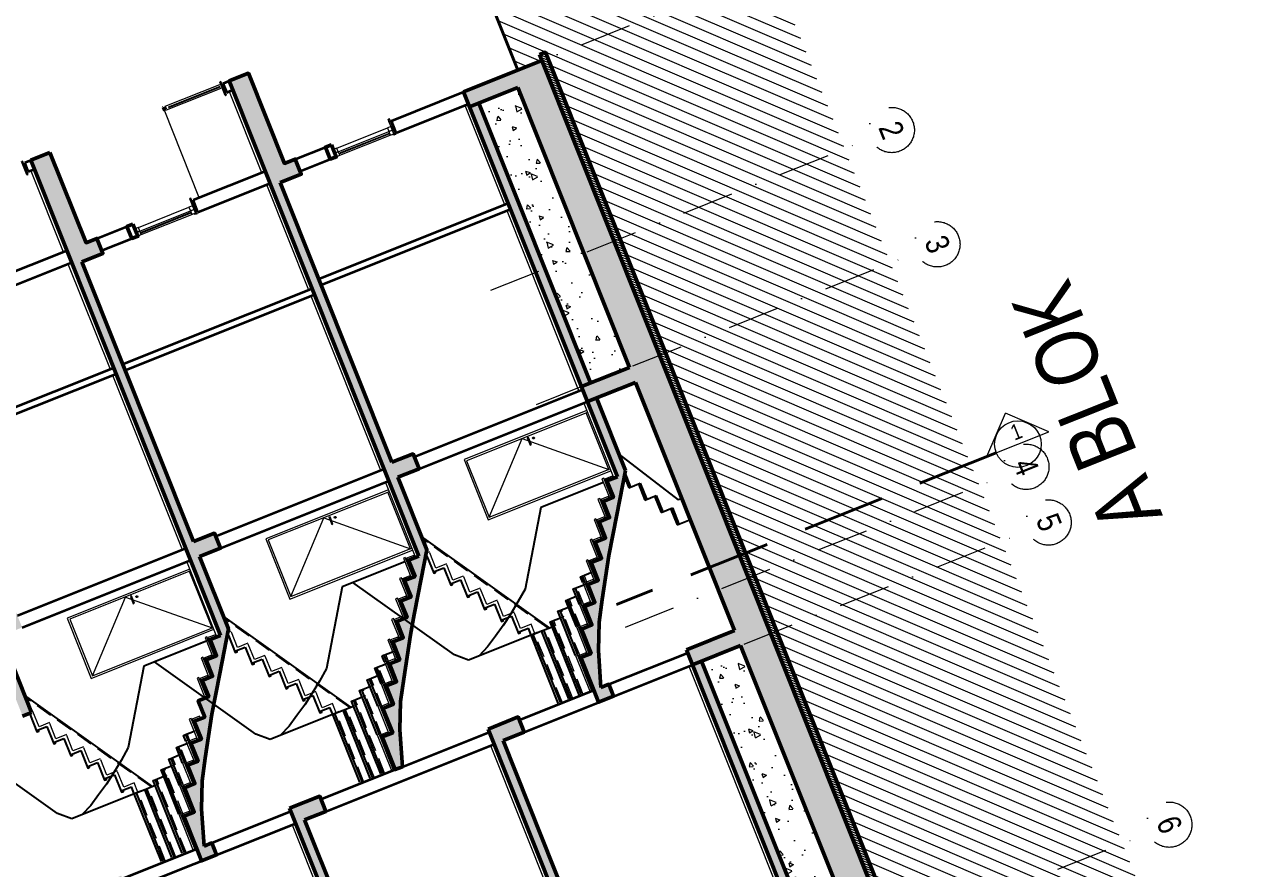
# Model space of a CAD drawing. Header units: millimetres. Extents: x 1811019 to 3717122, y -501178 to -243171.
# Drawn here: x 1820855.4 to 1821325.7, y -245548.6 to -245222.8 of the extents above; entities that cross this region are included whole.
import ezdxf
from ezdxf.enums import TextEntityAlignment as Align

# ---------------------------------------------------------------- set-up
doc = ezdxf.new("R2010")
doc.units = ezdxf.units.MM
for name, pattern in [('aks line', [0.4001, 0.2, -0.1, 0.0001, -0.1]), ('izdüşüm ön', [9.525, 6.35, -3.175]), ('su yalıtım', [30, 12, -18])]:
    doc.linetypes.add(name, pattern=pattern)
for name, color, linetype, lineweight in [('a_aks_line', 251, 'aks line', 13), ('a_ba', 6, 'Continuous', 50), ('a_doğrama', 251, 'Continuous', 20), ('a_duvar', 255, 'Continuous', 35), ('a_görünüş', 32, 'Continuous', 25), ('a_görünüş_ince', 8, 'Continuous', 20), ('a_görünüş_kalın', 20, 'Continuous', 40), ('a_hatch_ba', 252, 'Continuous', 13), ('a_hatch_misc', 251, 'Continuous', 15), ('a_izdüşüm_ön', 6, 'izdüşüm ön', 9), ('a_kaplama', 40, 'Continuous', 15), ('a_kesit_line', 7, 'izdüşüm ön', 40), ('a_not_misc', 144, 'Continuous', 5), ('a_not_text', 7, 'Continuous', 13), ('a_yalıtım_su', 7, 'su yalıtım', 13), ('a_ölçü_iç', 3, 'Continuous', 9)]:
    doc.layers.add(name, color=color, linetype=linetype, lineweight=lineweight)
doc.styles.add('arial_1_18', font='ARIALN.TTF', dxfattribs={"height": 0.2})
doc.styles.get("Standard").update_dxf_attribs({"font": 'ARIALN.TTF'})
pattern_1 = [(336.78098624, (-117285.947, 458698.7783), (0.6258669625, 1.4589197357), []), (336.78098624, (-117285.5305, 458697.7359), (0.6258669625, 1.4589197357), [0.79375, -0.396875])]

# ---------------------------------------------------------------- blocks, each defined once
blk = doc.blocks.new('vaziyet_kesit_3')
at = {"layer": 'a_hatch_ba'}
h = blk.add_hatch(dxfattribs=at)
h.set_pattern_fill('ANSI31', color=256, scale=6.25, angle=111.781)
h.set_pattern_definition([(156.780986, (-12480.2843, 14156.02155), (-0.308005395, -0.71797231), [])])
edge = h.paths.add_edge_path()
edge.add_line((-216.67, 569.18), (-214.35, 570.11))
edge.add_line((-214.35, 570.11), (-77.52, 227.68))
edge.add_line((-77.52, 227.68), (-79.84, 226.75))
edge.add_line((-79.84, 226.75), (-216.67, 569.18))
h = blk.add_hatch(dxfattribs=at)
h.set_pattern_fill('ANSI33', color=256, scale=0.25, angle=-68.219)
h.set_pattern_definition(pattern_1)
h.paths.add_polyline_path([(-110.95, 217.02), (-113.27, 222.82), (-94.69, 230.24), (-138.99, 341.09), (-157.56, 333.67), (-159.88, 339.48), (-141.31, 346.9), (-179.57, 442.66), (-198.14, 435.24), (-200.46, 441.04), (-181.89, 448.46), (-225.03, 556.42), (-243.6, 548.99), (-245.92, 554.8), (-215.74, 566.86), (-80.77, 229.08)])
h = blk.add_hatch(dxfattribs=at)
h.set_pattern_fill('ANSI33', color=256, scale=0.25, angle=-68.219)
h.set_pattern_definition(pattern_1)
h.paths.add_polyline_path([(-263.43, 360.96), (-264.96, 353.08), (-266.48, 345.2), (-267.77, 336.73), (-269.05, 328.21), (-270.25, 319.53), (-270.53, 308.52), (-269.53, 294.31), (-272.32, 293.2), (-277.35, 305.8), (-273.32, 307.41), (-277.07, 316.81), (-273.04, 318.42), (-275.86, 325.49), (-271.83, 327.1), (-274.59, 334), (-270.56, 335.61), (-273.3, 342.48), (-269.27, 344.09), (-271.77, 350.36), (-267.74, 351.97), (-270.25, 358.24), (-266.21, 359.85), (-268.72, 366.12), (-264.69, 367.73), (-267.19, 374), (-263.16, 375.61), (-336.44, 559.01), (-329.02, 561.98), (-328.09, 559.66), (-315.1, 527.15), (-310.92, 528.82), (-308.6, 523.02), (-316.73, 519.77), (-273.59, 411.82), (-265.47, 415.07), (-263.15, 409.26), (-271.27, 406.02), (-260.11, 378.08)])
h.paths.add_polyline_path([(-230.69, 304.45), (-186.39, 193.6), (-178.27, 196.85), (-175.95, 191.04), (-180.13, 189.37), (-167.14, 156.87), (-166.21, 154.55), (-173.64, 151.58), (-187.56, 186.4), (-236.49, 308.86), (-224.88, 313.5), (-222.56, 307.7)])
h = blk.add_hatch(dxfattribs=at)
h.set_pattern_fill('ANSI33', color=256, scale=0.25, angle=-68.219)
h.set_pattern_definition(pattern_1)
h.paths.add_polyline_path([(-200.46, 441.04), (-243.6, 548.99), (-240.12, 550.39), (-196.98, 442.43)])
h.paths.add_polyline_path([(-184.82, 401.9), (-184.82, 401.89), (-186.82, 391.57), (-188.35, 383.69), (-189.87, 375.82), (-191.16, 367.34), (-192.44, 358.82), (-193.64, 350.14), (-193.92, 339.13), (-192.92, 324.93), (-189.9, 326.13), (-188.05, 321.49), (-193.85, 319.17), (-195.7, 323.81), (-200.74, 336.41), (-196.71, 338.02), (-200.46, 347.42), (-196.43, 349.03), (-199.25, 356.1), (-195.22, 357.71), (-197.98, 364.62), (-193.95, 366.23), (-196.69, 373.09), (-192.66, 374.7), (-195.16, 380.97), (-191.13, 382.58), (-193.64, 388.85), (-189.6, 390.46), (-192.11, 396.73), (-188.08, 398.34), (-190.58, 404.61), (-186.55, 406.22), (-198.14, 435.24), (-194.66, 436.63), (-183.5, 408.69), (-184.06, 405.79)])
h.paths.add_polyline_path([(-113.27, 222.82), (-157.56, 333.67), (-154.08, 335.06), (-109.78, 224.21)])
h = blk.add_hatch(dxfattribs=at)
h.set_pattern_fill('ANSI33', color=256, scale=0.25, angle=-68.219)
h.set_pattern_definition(pattern_1)
h.paths.add_polyline_path([(-307.3, 273.84), (-263, 162.99), (-254.88, 166.23), (-252.56, 160.43), (-256.74, 158.76), (-243.75, 126.26), (-242.82, 123.94), (-250.25, 120.97), (-313.1, 278.25), (-301.49, 282.89), (-299.17, 277.08)])
h.paths.add_polyline_path([(-339.77, 344.99), (-343.8, 343.38), (-341.3, 337.12), (-345.33, 335.5), (-342.82, 329.24), (-346.86, 327.62), (-344.35, 321.36), (-348.38, 319.75), (-345.88, 313.48), (-349.91, 311.87), (-347.17, 305), (-351.2, 303.39), (-348.44, 296.48), (-352.47, 294.87), (-349.65, 287.81), (-353.68, 286.2), (-349.93, 276.8), (-353.96, 275.19), (-348.93, 262.59), (-347.07, 257.95), (-341.27, 260.27), (-343.12, 264.91), (-346.14, 263.7), (-347.14, 277.91), (-346.86, 288.92), (-345.66, 297.6), (-344.38, 306.12), (-343.09, 314.59), (-341.57, 322.47), (-340.04, 330.35), (-336.72, 347.47), (-347.88, 375.4), (-339.76, 378.65), (-342.08, 384.45), (-350.2, 381.21), (-393.34, 489.16), (-385.21, 492.41), (-387.53, 498.21), (-391.71, 496.54), (-404.7, 529.04), (-405.63, 531.36), (-413.05, 528.4), (-351.37, 374.01), (-351.37, 374.01)])
h = blk.add_hatch(dxfattribs=at)
h.set_pattern_fill('ANSI33', color=256, scale=0.25, angle=-68.219)
h.set_pattern_definition(pattern_1)
h.paths.add_polyline_path([(-320.83, 75.27), (-389.71, 247.64), (-378.1, 252.28), (-375.78, 246.47), (-383.91, 243.23), (-339.61, 132.37), (-331.49, 135.62), (-329.17, 129.82), (-333.35, 128.15), (-313.54, 78.58)])
h.paths.add_polyline_path([(-416.18, 313.88), (-495.69, 512.87), (-488.27, 515.84), (-468.32, 465.93), (-464.14, 467.6), (-461.82, 461.8), (-469.95, 458.55), (-426.81, 350.6), (-418.69, 353.84), (-416.37, 348.04), (-424.49, 344.79), (-412.7, 315.27)])
at = {"layer": 'a_hatch_misc'}
h = blk.add_hatch(dxfattribs=at)
h.set_pattern_fill('ANSI31', color=256, scale=1.25, angle=-68.219)
h.set_pattern_definition([(336.7809862, (-117285.947, 458698.7783), (1.564667406, 3.64729934), [])])
h.paths.add_polyline_path([(-216.67, 569.18), (-215.74, 566.86), (-225.03, 563.15), (-267.17, 668.62), (-168.85, 707.91), (98.33, 39.29), (0, 0), (-76.14, 190.54), (-68.02, 193.79), (-67.09, 191.46), (-63.61, 192.86), (-66.39, 199.82), (-67.32, 202.14), (-70.8, 200.75), (-69.88, 198.43), (-96.57, 187.76), (-108.63, 217.94), (-78.45, 230), (-214.35, 570.11)])
h = blk.add_hatch(dxfattribs=at)
h.set_pattern_fill('AR-CONC', color=256, scale=2.5, angle=-68.219)
h.set_pattern_definition([(341.78099, (-12524.297, 14161.77), (5.196854, -17.233476), [1.875, -20.625]), (286.78099, (-12524.297, 14161.77), (16.175184, 10.198848), [1.5, -16.5]), (32.23243, (-12523.863, 14160.334), (21.372038, -7.034628), [1.593505, -17.528553]), (337.96519, (-12519.653, 14163.625), (6.057689, -26.311686), [2.8125, -30.9375]), (28.41662, (-12519.149, 14161.433), (31.284767, -12.661984), [2.39026, -26.292844]), (282.96515, (-12519.653, 14163.625), (31.284767, -12.661984), [2.25, -24.75]), (312.78099, (-12519.887, 14160.84), (-3.809685, -17.592223), [1.875, -20.625]), (257.78099, (-12519.887, 14160.84), (19.091635, 1.078229), [1.5, -16.5]), (3.23243, (-12520.204, 14159.374), (15.28195, -16.513994), [1.593505, -17.528553]), (329.280986, (-12524.2965, 14161.77), (7.8410066, 2.8057935), [0, -16.3, 0, -16.75, 0, -16.5625]), (299.280986, (-12524.2965, 14161.77), (11.5967193, -2.4484614), [0, -9.55, 0, -15.925, 0, -6.3125]), (259.280986, (-12526.365, 14166.947), (4.4283833, -12.6020383), [0, -6.25, 0, -19.5, 0, -25.875]), (249.280986, (-12527.293, 14169.269), (7.733882, -12.610175), [0, -8.125, 0, -12.95, 0, -18.375])])
h.paths.add_polyline_path([(-196.99, 442.43), (-240.13, 550.38), (-225.04, 556.41), (-181.9, 448.46)])
h = blk.add_hatch(dxfattribs=at)
h.set_pattern_fill('AR-CONC', color=256, scale=2.5, angle=-68.219)
h.set_pattern_definition([(341.78099, (-12438.257, 13946.448), (5.196854, -17.233476), [1.875, -20.625]), (286.78099, (-12438.257, 13946.448), (16.175184, 10.198848), [1.5, -16.5]), (32.23243, (-12437.823, 13945.012), (21.372038, -7.034628), [1.593505, -17.528553]), (337.96519, (-12433.613, 13948.303), (6.057689, -26.311686), [2.8125, -30.9375]), (28.41662, (-12433.109, 13946.11), (31.284767, -12.661984), [2.39026, -26.292844]), (282.96515, (-12433.613, 13948.303), (31.284767, -12.661984), [2.25, -24.75]), (312.78099, (-12433.847, 13945.518), (-3.809685, -17.592223), [1.875, -20.625]), (257.78099, (-12433.847, 13945.518), (19.091635, 1.078229), [1.5, -16.5]), (3.23243, (-12434.164, 13944.052), (15.28195, -16.513994), [1.593505, -17.528553]), (329.280986, (-12438.2565, 13946.4476), (7.8410066, 2.8057935), [0, -16.3, 0, -16.75, 0, -16.5625]), (299.280986, (-12438.2565, 13946.448), (11.5967193, -2.4484614), [0, -9.55, 0, -15.925, 0, -6.3125]), (259.280986, (-12440.325, 13951.6246), (4.4283833, -12.6020383), [0, -6.25, 0, -19.5, 0, -25.875]), (249.280986, (-12441.253, 13953.946), (7.733882, -12.610175), [0, -8.125, 0, -12.95, 0, -18.375])])
h.paths.add_polyline_path([(-109.8, 224.21), (-154.09, 335.06), (-139, 341.09), (-94.71, 230.24)])
at = {"layer": 'a_aks_line', "ltscale": 100}
for p, q in [((-274.88, 543.23), (-116.63, 606.46)), ((-235.44, 478.22), (-88.8, 536.82)), ((-217.81, 434.11), (-71.17, 492.7)), ((-183.49, 348.21), (-36.85, 406.81)), ((-174.91, 326.74), (-28.27, 385.33)), ((-128.3, 210.08), (18.35, 268.68))]:
    blk.add_line(p, q, dxfattribs=at)
for centre in [(-80.67, 540.06), (-63.05, 495.95), (-28.72, 410.06), (-20.14, 388.58), (26.47, 271.93)]:
    blk.add_circle(centre, 8.75, dxfattribs=at)
at = {"layer": 'a_ba'}
for p, q in [((-80.77, 229.08), (-215.74, 566.86)), ((-263.16, 375.61), (-336.44, 559.01)), ((-181.89, 448.46), (-225.03, 556.42)), ((-186.55, 406.22), (-245.92, 554.8)), ((-196.98, 442.43), (-240.12, 550.39)), ((-413.05, 528.4), (-405.63, 531.36)), ((-413.05, 528.4), (-351.37, 374.01)), ((-273.59, 411.82), (-316.73, 519.77)), ((-350.2, 381.21), (-393.34, 489.16)), ((-141.31, 346.9), (-179.57, 442.66)), ((-183.5, 408.69), (-194.66, 436.63)), ((-412.7, 315.27), (-424.49, 344.79)), ((-110.95, 217.02), (-159.88, 339.48)), ((-94.69, 230.24), (-138.99, 341.09)), ((-109.78, 224.21), (-154.08, 335.06)), ((-412.7, 315.27), (-416.18, 313.88)), ((-173.64, 151.58), (-236.49, 308.86)), ((-186.39, 193.6), (-230.69, 304.45)), ((-250.25, 120.97), (-313.1, 278.25)), ((-263, 162.99), (-307.3, 273.84))]:
    blk.add_line(p, q, dxfattribs=at)
for points in [[(-216.67, 569.18), (-79.84, 226.75), (-77.52, 227.68), (-214.35, 570.11)], [(-296.99, 534.39), (-295.14, 529.75), (-297.46, 528.82), (-299.31, 533.46)], [(-373.6, 503.78), (-371.75, 499.13), (-374.07, 498.21), (-375.92, 502.85)]]:
    blk.add_lwpolyline(points, close=True, dxfattribs=at)
for points in [[(-245.92, 554.8), (-215.74, 566.86), (-213.42, 561.05)], [(-336.44, 559.01), (-329.02, 561.98), (-315.1, 527.15), (-310.92, 528.82), (-308.6, 523.02), (-316.73, 519.77)], [(-225.03, 556.42), (-243.6, 548.99)], [(-405.63, 531.36), (-391.71, 496.54), (-387.53, 498.21), (-385.21, 492.41), (-393.34, 489.16)], [(-200.46, 441.04), (-181.89, 448.46)], [(-179.57, 442.66), (-198.14, 435.24)], [(-183.5, 408.69), (-194.66, 436.63)], [(-273.59, 411.82), (-265.47, 415.07), (-263.15, 409.26), (-271.27, 406.02)], [(-263.16, 375.61), (-267.19, 374), (-264.69, 367.73), (-268.72, 366.12), (-266.21, 359.85), (-270.25, 358.24), (-267.74, 351.97), (-271.77, 350.36), (-269.27, 344.09), (-273.3, 342.48), (-270.56, 335.61), (-274.59, 334), (-271.83, 327.1), (-275.86, 325.49), (-273.04, 318.42), (-277.07, 316.81), (-273.32, 307.41), (-277.35, 305.8), (-272.32, 293.2), (-269.53, 294.31), (-270.53, 308.52), (-270.25, 319.53), (-269.05, 328.21), (-267.77, 336.73), (-266.48, 345.2), (-264.96, 353.08), (-263.43, 360.96), (-260.11, 378.08), (-271.27, 406.02)], [(-186.55, 406.22), (-190.58, 404.61), (-188.08, 398.34), (-192.11, 396.73), (-189.6, 390.46), (-193.64, 388.85), (-191.13, 382.58), (-195.16, 380.97), (-192.66, 374.7), (-196.69, 373.09), (-193.95, 366.23), (-197.98, 364.62), (-195.22, 357.71), (-199.25, 356.1), (-196.43, 349.03), (-200.46, 347.42), (-196.71, 338.02), (-200.74, 336.41), (-195.7, 323.81)], [(-192.92, 324.93), (-193.92, 339.13), (-193.64, 350.14), (-192.44, 358.82), (-191.16, 367.34), (-189.87, 375.82), (-188.35, 383.69), (-186.82, 391.57), (-183.5, 408.69)], [(-350.2, 381.21), (-342.08, 384.45), (-339.76, 378.65), (-347.88, 375.4)], [(-339.77, 344.99), (-351.37, 374.01), (-351.37, 374.01)], [(-346.14, 263.7), (-346.14, 263.7), (-347.14, 277.91), (-346.86, 288.92), (-345.66, 297.6), (-344.38, 306.12), (-343.09, 314.59), (-341.57, 322.47), (-340.04, 330.35), (-336.72, 347.47), (-347.88, 375.4)], [(-339.77, 344.99), (-343.8, 343.38), (-341.3, 337.12), (-345.33, 335.5), (-342.82, 329.24), (-346.86, 327.62), (-344.35, 321.36), (-348.38, 319.75), (-345.88, 313.48), (-349.91, 311.87), (-347.17, 305), (-351.2, 303.39), (-348.44, 296.48), (-352.47, 294.87), (-349.65, 287.81), (-353.68, 286.2), (-349.93, 276.8), (-353.96, 275.19), (-348.93, 262.59)], [(-159.88, 339.48), (-141.31, 346.9)], [(-138.99, 341.09), (-157.56, 333.67)], [(-195.7, 323.81), (-193.85, 319.17), (-188.05, 321.49), (-189.9, 326.13), (-192.92, 324.93)], [(-236.49, 308.86), (-224.88, 313.5), (-222.56, 307.7), (-230.69, 304.45)], [(-313.1, 278.25), (-301.49, 282.89), (-299.17, 277.08), (-307.3, 273.84)], [(-348.93, 262.59), (-347.07, 257.95), (-341.27, 260.27), (-343.12, 264.91), (-346.14, 263.7)]]:
    blk.add_lwpolyline(points, dxfattribs=at)
at = {"layer": 'a_doğrama'}
for p, q in [((-359.89, 548.97), (-339.93, 556.94)), ((-359.8, 548.73), (-339.83, 556.71)), ((-198.38, 431.78), (-245.74, 412.85)), ((-198.1, 431.08), (-244.76, 412.43)), ((-189.84, 409.07), (-198.56, 430.89)), ((-220.9, 421.43), (-221.36, 421.25)), ((-221.36, 421.25), (-220.25, 418.46)), ((-219.78, 418.65), (-220.9, 421.43)), ((-220.25, 418.46), (-219.78, 418.65)), ((-245.74, 412.85), (-236.46, 389.64)), ((-244.76, 412.43), (-236.04, 390.61)), ((-236.04, 390.61), (-189.38, 409.26)), ((-236.46, 389.64), (-189.1, 408.56)), ((-274.99, 401.16), (-322.35, 382.24)), ((-274.71, 400.47), (-321.37, 381.82)), ((-266.45, 378.46), (-275.17, 400.28)), ((-297.51, 390.82), (-297.97, 390.63)), ((-297.97, 390.63), (-296.86, 387.85)), ((-296.39, 388.03), (-297.51, 390.82)), ((-296.86, 387.85), (-296.39, 388.03)), ((-322.35, 382.24), (-313.07, 359.03)), ((-321.37, 381.82), (-312.65, 360)), ((-313.07, 359.03), (-265.71, 377.95)), ((-312.65, 360), (-265.99, 378.65)), ((-351.6, 370.55), (-398.96, 351.63)), ((-351.32, 369.86), (-397.98, 351.21)), ((-343.06, 347.85), (-351.78, 369.67)), ((-374.12, 360.21), (-374.58, 360.02)), ((-374.58, 360.02), (-373.47, 357.24)), ((-373, 357.42), (-374.12, 360.21)), ((-373.47, 357.24), (-373, 357.42)), ((-398.96, 351.63), (-389.68, 328.41)), ((-397.98, 351.21), (-389.26, 329.39)), ((-389.68, 328.41), (-342.32, 347.34)), ((-389.26, 329.39), (-342.6, 348.03))]:
    blk.add_line(p, q, dxfattribs=at)
for points in [[(-359.89, 548.97), (-359.8, 548.73)], [(-294.07, 531.12), (-274.57, 538.91)], [(-293.98, 530.88), (-274.48, 538.68)], [(-370.68, 500.5), (-351.18, 508.3)], [(-370.59, 500.27), (-351.09, 508.06)]]:
    blk.add_lwpolyline(points, dxfattribs=at)
for points in [[(-273.41, 540.04), (-273.96, 541.44), (-275.36, 540.88), (-274.8, 539.49)], [(-272.85, 538.65), (-273.41, 540.04), (-274.8, 539.49), (-274.24, 538.1)], [(-273.22, 538.23), (-273.32, 538.47), (-272.39, 538.84), (-272.2, 538.37), (-272.9, 538.09)], [(-294.3, 531.7), (-294.86, 533.09), (-296.25, 532.53), (-295.69, 531.14)], [(-293.74, 530.3), (-294.3, 531.7), (-295.69, 531.14), (-295.14, 529.75)], [(-294.58, 529.7), (-294.67, 529.93), (-295.6, 529.56), (-295.42, 529.1), (-294.72, 529.38)], [(-350.02, 509.43), (-350.57, 510.83), (-351.97, 510.27), (-351.41, 508.88)], [(-349.46, 508.04), (-350.02, 509.43), (-351.41, 508.88), (-350.85, 507.48)], [(-349.83, 507.62), (-349.93, 507.85), (-349, 508.23), (-348.81, 507.76), (-349.51, 507.48)], [(-370.91, 501.08), (-371.47, 502.48), (-372.86, 501.92), (-372.3, 500.53)], [(-370.36, 499.69), (-370.91, 501.08), (-372.3, 500.53), (-371.75, 499.13)], [(-371.19, 499.09), (-371.28, 499.32), (-372.21, 498.95), (-372.03, 498.48), (-371.33, 498.76)]]:
    blk.add_lwpolyline(points, close=True, dxfattribs=at)
for centre in [(-218.91, 421.18, 1993.36), (-295.52, 390.56, 1993.36), (-372.13, 359.95, 1993.36)]:
    blk.add_circle(centre, 0.375, dxfattribs=at)
at = {"layer": 'a_duvar'}
for p, q in [((-338.77, 558.08), (-336.44, 559.01)), ((-337.37, 554.6), (-338.77, 558.08)), ((-337.37, 554.6), (-335.05, 555.53)), ((-271.92, 539.02), (-273.78, 543.67)), ((-310.92, 528.82), (-299.31, 533.46)), ((-415.38, 527.47), (-413.05, 528.4)), ((-413.98, 523.99), (-415.38, 527.47)), ((-309.07, 524.18), (-297.46, 528.82)), ((-413.98, 523.99), (-411.66, 524.91)), ((-348.53, 508.41), (-350.39, 513.05)), ((-301.89, 482.63), (-228.76, 511.85)), ((-300.96, 480.31), (-227.83, 509.53)), ((-387.53, 498.21), (-375.92, 502.85)), ((-385.68, 493.57), (-374.07, 498.21)), ((-377.57, 449.69), (-304.44, 478.91)), ((-376.64, 447.37), (-303.51, 476.59)), ((-454.18, 419.08), (-381.05, 448.3)), ((-453.25, 416.76), (-380.12, 445.98)), ((-265, 413.91), (-200, 439.88)), ((-263.15, 409.26), (-198.14, 435.24)), ((-341.61, 383.29), (-276.61, 409.27)), ((-339.76, 378.65), (-274.76, 404.62)), ((-418.22, 352.68), (-353.22, 378.66)), ((-416.37, 348.04), (-351.37, 374.01)), ((-189.9, 326.13), (-159.42, 338.31)), ((-222.56, 307.7), (-157.56, 333.67)), ((-224.42, 312.34), (-195.7, 323.81)), ((-269.53, 294.31), (-236.03, 307.7)), ((-299.17, 277.08), (-234.17, 303.06)), ((-301.03, 281.73), (-272.32, 293.2)), ((-343.12, 264.91), (-312.64, 277.09)), ((-375.78, 246.47), (-310.78, 272.45)), ((-377.64, 251.12), (-348.93, 262.59))]:
    blk.add_line(p, q, dxfattribs=at)
for points in [[(-273.78, 543.67), (-245.92, 554.8)], [(-271.92, 539.02), (-244.06, 550.15)], [(-350.39, 513.05), (-322.53, 524.19)], [(-348.53, 508.41), (-320.67, 519.54)], [(-427, 482.44), (-399.14, 493.57)], [(-425.14, 477.8), (-397.28, 488.93)]]:
    blk.add_lwpolyline(points, dxfattribs=at)
at = {"layer": 'a_görünüş'}
for p, q in [((-183.96, 406.48), (-182.17, 401.99)), ((-183.69, 407.83), (-181.47, 402.27)), ((-182.17, 401.99), (-177.76, 403.75)), ((-178.45, 403.48), (-175.95, 397.21)), ((-177.76, 403.75), (-175.25, 397.49)), ((-175.95, 397.21), (-171.54, 398.97)), ((-172.23, 398.69), (-169.73, 392.42)), ((-171.54, 398.97), (-169.03, 392.7)), ((-169.73, 392.42), (-165.32, 394.19)), ((-166.02, 393.91), (-163.51, 387.64)), ((-165.32, 394.19), (-162.81, 387.92)), ((-163.51, 387.64), (-158.4, 389.68))]:
    blk.add_line(p, q, dxfattribs=at)
for points in [[(-186.02, 414.99), (-163.06, 397.33)], [(-191.97, 404.05), (-216.18, 394.38)], [(-161.68, 397.88), (-163.06, 397.33)], [(-216.18, 394.38), (-222.23, 362.89), (-224.95, 357.98), (-227.75, 353.3), (-230.64, 348.83), (-233.65, 344.67), (-236.69, 340.57), (-239.97, 337.09)], [(-212.81, 347.94), (-261.33, 382.47)], [(-268.58, 373.44), (-292.79, 363.77)], [(-260.09, 375.58), (-257.46, 369), (-256.76, 369.28), (-256.95, 369.74), (-253.61, 371.08)], [(-253.61, 371.08), (-250.92, 364.34), (-250.23, 364.62), (-250.41, 365.09), (-247.08, 366.42)], [(-199.93, 365.45), (-200.8, 367.63), (-200.11, 367.91), (-199.23, 365.73)], [(-200.11, 367.91), (-200.11, 367.91), (-196.77, 369.24)], [(-292.79, 363.77), (-298.84, 332.27), (-301.56, 327.37), (-304.36, 322.69), (-307.25, 318.22), (-310.26, 314.05), (-313.3, 309.96), (-316.58, 306.47)], [(-249.48, 337.46), (-288.7, 365.4)], [(-247.08, 366.42), (-244.39, 359.69), (-243.69, 359.96), (-243.87, 360.43), (-240.54, 361.76)], [(-201.2, 356.93), (-203.61, 362.95), (-202.91, 363.23), (-200.51, 357.21)], [(-202.91, 363.23), (-202.91, 363.23), (-199.57, 364.56)], [(-240.54, 361.76), (-237.85, 355.03), (-237.15, 355.31), (-237.34, 355.77), (-234, 357.11)], [(-202.41, 348.26), (-206.5, 358.48), (-205.8, 358.76), (-201.71, 348.53)], [(-205.8, 358.76), (-205.8, 358.76), (-202.47, 360.09)], [(-234, 357.11), (-231.31, 350.37), (-230.62, 350.65), (-230.8, 351.12), (-227.47, 352.45)], [(-202.69, 337.25), (-209.51, 354.31), (-208.81, 354.59), (-201.99, 337.52)], [(-208.81, 354.59), (-208.81, 354.59), (-205.48, 355.92)], [(-289.42, 317.33), (-337.94, 351.86)], [(-227.47, 352.45), (-224.78, 345.72), (-224.08, 345.99), (-224.26, 346.46), (-220.93, 347.79)], [(-215.13, 347.01), (-215.13, 347.01), (-211.8, 348.34)], [(-201.32, 322.11), (-212.55, 350.22), (-211.85, 350.49), (-200.62, 322.39)], [(-211.85, 350.49), (-211.85, 350.49), (-208.51, 351.83)], [(-339.77, 344.99), (-365.31, 334.79)], [(-339.77, 344.99), (-365.31, 334.79)], [(-336.7, 344.96), (-334.07, 338.39), (-333.37, 338.67), (-333.56, 339.13), (-330.22, 340.46)], [(-217.31, 346.14), (-244.01, 335.47)], [(-219.86, 345.12), (-220.93, 347.79)], [(-209.38, 318.89), (-219.86, 345.12), (-219.17, 345.4), (-208.68, 319.17)], [(-219.17, 345.4), (-219.17, 345.4), (-215.83, 346.73)], [(-205.35, 320.5), (-215.83, 346.73), (-215.13, 347.01), (-204.65, 320.78)], [(-345.2, 342.83), (-369.4, 333.15)], [(-330.22, 340.46), (-327.53, 333.73), (-326.84, 334.01), (-327.02, 334.47), (-323.69, 335.81)], [(-276.72, 337.3), (-276.72, 337.3), (-273.38, 338.63)], [(-326.09, 306.85), (-365.31, 334.79)], [(-323.69, 335.81), (-321, 329.07), (-320.3, 329.35), (-320.49, 329.82), (-317.15, 331.15)], [(-279.52, 332.61), (-279.52, 332.61), (-276.18, 333.95)], [(-276.54, 334.84), (-277.41, 337.02), (-276.72, 337.3), (-275.84, 335.12)], [(-244.01, 335.47), (-249.48, 337.46)], [(-369.4, 333.15), (-375.45, 301.66), (-378.17, 296.76), (-380.97, 292.07), (-383.86, 287.61), (-386.87, 283.44), (-389.91, 279.34), (-393.19, 275.86)], [(-317.15, 331.15), (-314.46, 324.42), (-313.76, 324.7), (-313.95, 325.16), (-310.61, 326.49)], [(-282.41, 328.15), (-282.41, 328.15), (-279.08, 329.48)], [(-277.81, 326.32), (-280.22, 332.33), (-279.52, 332.61), (-277.12, 326.6)], [(-310.61, 326.49), (-307.92, 319.76), (-307.23, 320.04), (-307.41, 320.5), (-304.08, 321.84)], [(-285.42, 323.98), (-285.42, 323.98), (-282.09, 325.31)], [(-279.02, 317.64), (-283.11, 327.87), (-282.41, 328.15), (-278.32, 317.92)], [(-366.03, 286.71), (-414.55, 321.25)], [(-304.08, 321.84), (-301.39, 315.1), (-300.69, 315.38), (-300.87, 315.85), (-297.54, 317.18)], [(-277.93, 291.5), (-289.16, 319.6), (-288.46, 319.88), (-277.23, 291.78)], [(-288.46, 319.88), (-288.46, 319.88), (-285.12, 321.22)], [(-279.3, 306.63), (-286.12, 323.7), (-285.42, 323.98), (-278.6, 306.91)], [(-293.92, 315.53), (-320.62, 304.86)], [(-296.47, 314.51), (-297.54, 317.18)], [(-295.78, 314.79), (-295.78, 314.79), (-292.44, 316.12)], [(-281.96, 289.89), (-292.44, 316.12), (-291.74, 316.4), (-281.26, 290.17)], [(-291.74, 316.4), (-291.74, 316.4), (-288.41, 317.73)], [(-413.31, 314.35), (-410.68, 307.78), (-409.98, 308.05), (-410.17, 308.52), (-406.83, 309.85)], [(-285.99, 288.28), (-296.47, 314.51), (-295.78, 314.79), (-285.29, 288.55)], [(-406.83, 309.85), (-404.14, 303.12), (-403.45, 303.4), (-403.63, 303.86), (-400.3, 305.19)], [(-353.15, 304.23), (-354.02, 306.41), (-353.33, 306.69), (-352.45, 304.51)], [(-353.33, 306.69), (-353.33, 306.69), (-349.99, 308.02)], [(-320.62, 304.86), (-326.09, 306.85)], [(-402.7, 276.24), (-441.92, 304.18)], [(-400.3, 305.19), (-397.61, 298.46), (-396.91, 298.74), (-397.1, 299.2), (-393.76, 300.54)], [(-354.42, 295.71), (-356.83, 301.72), (-356.13, 302), (-353.73, 295.99)], [(-356.13, 302), (-356.13, 302), (-352.79, 303.33)], [(-393.76, 300.54), (-391.07, 293.8), (-390.37, 294.08), (-390.56, 294.55), (-387.22, 295.88)], [(-355.63, 287.03), (-359.72, 297.26), (-359.02, 297.54), (-354.94, 287.31)], [(-359.02, 297.54), (-359.02, 297.54), (-355.69, 298.87)], [(-387.22, 295.88), (-384.53, 289.15), (-383.84, 289.43), (-384.02, 289.89), (-380.69, 291.22)], [(-355.91, 276.02), (-362.73, 293.09), (-362.03, 293.37), (-355.21, 276.3)], [(-362.03, 293.37), (-362.03, 293.37), (-358.7, 294.7)], [(-380.69, 291.22), (-378, 284.49), (-377.3, 284.77), (-377.49, 285.23), (-374.15, 286.57)], [(-368.35, 285.79), (-368.35, 285.79), (-365.02, 287.12)], [(-354.54, 260.89), (-365.77, 288.99), (-365.07, 289.27), (-353.84, 261.16)], [(-365.07, 289.27), (-365.07, 289.27), (-361.73, 290.6)], [(-370.53, 284.92), (-397.23, 274.25)], [(-373.08, 283.9), (-374.15, 286.57)], [(-362.6, 257.66), (-373.08, 283.9), (-372.39, 284.17), (-361.9, 257.94)], [(-372.39, 284.17), (-372.39, 284.17), (-369.05, 285.51)], [(-358.57, 259.27), (-369.05, 285.51), (-368.35, 285.79), (-357.87, 259.55)], [(-397.23, 274.25), (-402.7, 276.24)]]:
    blk.add_lwpolyline(points, dxfattribs=at)
at = {"layer": 'a_görünüş_ince'}
for p, q in [((-340.16, 557.52), (-361.28, 549.08)), ((-339.6, 556.13), (-360.73, 547.69)), ((-361.42, 547.41), (-348.25, 514.45))]:
    blk.add_line(p, q, dxfattribs=at)
for points in [[(-294.86, 533.09), (-275.36, 540.88)], [(-294.3, 531.7), (-274.8, 539.49)], [(-293.74, 530.3), (-274.24, 538.1)], [(-371.47, 502.48), (-351.97, 510.27)], [(-370.91, 501.08), (-351.41, 508.88)], [(-370.36, 499.69), (-350.85, 507.48)]]:
    blk.add_lwpolyline(points, dxfattribs=at)
at = {"layer": 'a_görünüş_kalın'}
for p, q in [((-361.42, 547.41), (-361.98, 548.8)), ((-361.52, 548.32), (-361.75, 548.9)), ((-361.19, 547.5), (-361.42, 548.08))]:
    blk.add_line(p, q, dxfattribs=at)
for points in [[(-267.17, 668.62), (-225.03, 563.15)], [(-361.75, 548.9), (-361.98, 548.8)], [(-360.96, 548.27), (-361.05, 548.5), (-361.52, 548.32)], [(-360.96, 548.27), (-361.42, 548.08)], [(-361.19, 547.5), (-361.42, 547.41)]]:
    blk.add_lwpolyline(points, dxfattribs=at)
at = {"layer": 'a_izdüşüm_ön'}
for points in [[(-213.37, 347.72), (-261.74, 382.15)], [(-218.47, 345.68), (-219.91, 349.28), (-223.94, 347.67), (-226.44, 353.93), (-230.48, 352.32), (-232.98, 358.59), (-237.01, 356.98), (-239.52, 363.25), (-243.55, 361.64), (-246.05, 367.9), (-250.09, 366.29), (-252.59, 372.56), (-256.62, 370.95), (-259.13, 377.22), (-259.74, 376.97)], [(-197.98, 364.62), (-199.41, 368.19), (-195.38, 369.8)], [(-199.25, 356.1), (-202.21, 363.5), (-198.18, 365.11)], [(-200.46, 347.42), (-205.1, 359.04), (-201.07, 360.65)], [(-200.74, 336.41), (-208.11, 354.87), (-204.08, 356.48)], [(-289.98, 317.1), (-338.35, 351.54)], [(-203.77, 320.59), (-214.44, 347.29), (-210.4, 348.9)], [(-199.74, 322.2), (-211.15, 350.77), (-207.12, 352.38)], [(-295.08, 315.07), (-296.52, 318.66), (-300.55, 317.05), (-303.05, 323.32), (-307.09, 321.71), (-309.59, 327.98), (-313.62, 326.37), (-316.13, 332.63), (-320.16, 331.02), (-322.66, 337.29), (-326.7, 335.68), (-329.2, 341.95), (-333.23, 340.34), (-335.74, 346.61), (-336.35, 346.36)], [(-207.8, 318.98), (-218.47, 345.68), (-214.44, 347.29)], [(-274.59, 334), (-276.02, 337.58), (-271.99, 339.19)], [(-275.86, 325.49), (-278.82, 332.89), (-274.79, 334.5)], [(-277.07, 316.81), (-281.71, 328.43), (-277.68, 330.04)], [(-277.35, 305.8), (-284.72, 324.26), (-280.69, 325.87)], [(-366.59, 286.49), (-414.96, 320.92)], [(-276.35, 291.59), (-287.76, 320.16), (-283.73, 321.77)], [(-371.69, 284.45), (-373.13, 288.05), (-377.16, 286.44), (-379.66, 292.71), (-383.7, 291.1), (-386.2, 297.37), (-390.23, 295.75), (-392.74, 302.02), (-396.77, 300.41), (-399.27, 306.68), (-403.31, 305.07), (-405.81, 311.34), (-409.84, 309.72), (-412.35, 315.99), (-412.96, 315.75)], [(-284.41, 288.37), (-295.08, 315.07), (-291.05, 316.68)], [(-280.38, 289.98), (-291.05, 316.68), (-287.02, 318.29)], [(-351.2, 303.39), (-352.63, 306.96), (-348.6, 308.58)], [(-352.47, 294.87), (-355.43, 302.28), (-351.4, 303.89)], [(-353.68, 286.2), (-358.32, 297.81), (-354.29, 299.43)], [(-353.96, 275.19), (-361.33, 293.65), (-357.3, 295.26)], [(-356.99, 259.37), (-367.66, 286.06), (-363.63, 287.68)], [(-352.96, 260.98), (-364.37, 289.55), (-360.34, 291.16)], [(-361.02, 257.76), (-371.69, 284.45), (-367.66, 286.06)]]:
    blk.add_lwpolyline(points, dxfattribs=at)
at = {"layer": 'a_kaplama'}
for p, q in [((-337.98, 553.41), (-340.02, 558.52)), ((-337.47, 553.48), (-339.6, 558.82)), ((-337.98, 553.41), (-337.82, 553.35)), ((-337.82, 553.35), (-337.47, 553.48)), ((-336.45, 554.97), (-323.92, 523.63)), ((-245.46, 549.6), (-230.15, 511.29)), ((-272.85, 538.65), (-275.03, 544.11)), ((-272.39, 538.84), (-274.61, 544.41)), ((-414.59, 522.8), (-416.63, 527.91)), ((-414.08, 522.87), (-416.21, 528.21)), ((-414.59, 522.8), (-414.43, 522.73)), ((-414.43, 522.73), (-414.08, 522.87)), ((-413.06, 524.36), (-400.53, 493.02)), ((-322.07, 518.99), (-305.83, 478.36)), ((-349.46, 508.04), (-351.64, 513.5)), ((-349, 508.23), (-351.22, 513.8)), ((-229.22, 508.97), (-201.39, 439.32)), ((-398.68, 488.37), (-382.44, 447.75)), ((-304.91, 476.04), (-278, 408.71)), ((-381.52, 445.42), (-354.61, 378.1)), ((-199.54, 434.68), (-187.94, 405.66)), ((-276.15, 404.07), (-264.55, 375.05)), ((-158.95, 333.12), (-119.76, 235.03)), ((-235.56, 302.5), (-196.37, 204.42)), ((-312.17, 271.89), (-272.98, 173.81))]:
    blk.add_line(p, q, dxfattribs=at)
for points in [[(-340.02, 558.52), (-339.95, 558.68)], [(-339.6, 558.82), (-339.95, 558.68)], [(-275.03, 544.11), (-274.96, 544.27)], [(-274.61, 544.41), (-274.96, 544.27)], [(-351.64, 513.5), (-351.57, 513.66)], [(-351.22, 513.8), (-351.57, 513.66)], [(-188.96, 398.53), (-191.83, 405.72), (-192.53, 405.44), (-189.66, 398.25), (-188.96, 398.53)], [(-188.36, 406.03), (-188.55, 406.5), (-191.42, 405.35), (-191.23, 404.89), (-188.36, 406.03)], [(-190.49, 390.65), (-193.36, 397.84), (-194.06, 397.57), (-191.18, 390.37), (-190.49, 390.65)], [(-189.89, 398.15), (-190.07, 398.62), (-192.94, 397.47), (-192.76, 397.01), (-189.89, 398.15)], [(-191.42, 390.28), (-191.6, 390.74), (-194.47, 389.59), (-194.29, 389.13), (-191.42, 390.28)], [(-192.01, 382.77), (-194.89, 389.96), (-195.59, 389.69), (-192.71, 382.49), (-192.01, 382.77)], [(-193.54, 374.89), (-196.42, 382.08), (-197.11, 381.81), (-194.24, 374.61), (-193.54, 374.89)], [(-192.94, 382.4), (-193.13, 382.86), (-196, 381.71), (-195.81, 381.25), (-192.94, 382.4)], [(-341.16, 344.44), (-352.76, 373.46)], [(-265.57, 367.91), (-268.44, 375.11), (-269.14, 374.83), (-266.27, 367.64), (-265.57, 367.91)], [(-264.97, 375.42), (-265.16, 375.89), (-268.03, 374.74), (-267.84, 374.27), (-264.97, 375.42)], [(-194.83, 366.41), (-197.94, 374.21), (-198.64, 373.93), (-195.53, 366.13), (-194.83, 366.41)], [(-194.47, 374.52), (-194.66, 374.98), (-197.53, 373.83), (-197.34, 373.37), (-194.47, 374.52)], [(-267.1, 360.03), (-269.97, 367.23), (-270.67, 366.95), (-267.79, 359.76), (-267.1, 360.03)], [(-266.5, 367.54), (-266.68, 368.01), (-269.55, 366.86), (-269.37, 366.4), (-266.5, 367.54)], [(-196.1, 357.9), (-199.23, 365.73), (-199.93, 365.45), (-196.8, 357.62), (-196.1, 357.9)], [(-195.76, 366.04), (-195.95, 366.51), (-198.82, 365.36), (-198.63, 364.89), (-195.76, 366.04)], [(-268.62, 352.15), (-271.5, 359.35), (-272.2, 359.07), (-269.32, 351.88), (-268.62, 352.15)], [(-268.03, 359.66), (-268.21, 360.13), (-271.08, 358.98), (-270.9, 358.52), (-268.03, 359.66)], [(-197.03, 357.52), (-197.22, 357.99), (-200.09, 356.84), (-199.9, 356.38), (-197.03, 357.52)], [(-197.31, 349.22), (-200.51, 357.21), (-201.2, 356.93), (-198.01, 348.94), (-197.31, 349.22)], [(-270.15, 344.28), (-273.03, 351.47), (-273.72, 351.19), (-270.85, 344), (-270.15, 344.28)], [(-269.55, 351.78), (-269.74, 352.25), (-272.61, 351.1), (-272.42, 350.64), (-269.55, 351.78)], [(-197.59, 338.21), (-201.71, 348.53), (-202.41, 348.26), (-198.28, 337.93), (-197.59, 338.21)], [(-198.24, 348.85), (-198.43, 349.31), (-201.3, 348.16), (-201.11, 347.7), (-198.24, 348.85)], [(-342.18, 337.3), (-345.06, 344.5), (-345.75, 344.22), (-342.88, 337.02), (-342.18, 337.3)], [(-341.58, 344.81), (-341.77, 345.27), (-344.64, 344.13), (-344.45, 343.66), (-341.58, 344.81)], [(-271.44, 335.8), (-274.55, 343.59), (-275.25, 343.31), (-272.14, 335.52), (-271.44, 335.8)], [(-271.08, 343.9), (-271.27, 344.37), (-274.14, 343.22), (-273.95, 342.76), (-271.08, 343.9)], [(-343.71, 329.42), (-346.58, 336.62), (-347.28, 336.34), (-344.4, 329.14), (-343.71, 329.42)], [(-343.11, 336.93), (-343.29, 337.39), (-346.16, 336.25), (-345.98, 335.78), (-343.11, 336.93)], [(-272.71, 327.28), (-275.84, 335.12), (-276.54, 334.84), (-273.41, 327), (-272.71, 327.28)], [(-272.37, 335.43), (-272.56, 335.89), (-275.43, 334.75), (-275.24, 334.28), (-272.37, 335.43)], [(-196.4, 323.54), (-201.99, 337.52), (-202.69, 337.25), (-197.1, 323.26), (-196.4, 323.54)], [(-198.52, 337.84), (-198.7, 338.3), (-201.57, 337.15), (-201.39, 336.69), (-198.52, 337.84)], [(-344.64, 329.05), (-344.82, 329.51), (-347.69, 328.37), (-347.51, 327.9), (-344.64, 329.05)], [(-345.23, 321.54), (-348.11, 328.74), (-348.81, 328.46), (-345.93, 321.26), (-345.23, 321.54)], [(-273.92, 318.6), (-277.12, 326.6), (-277.81, 326.32), (-274.62, 318.33), (-273.92, 318.6)], [(-273.64, 326.91), (-273.83, 327.38), (-276.7, 326.23), (-276.51, 325.76), (-273.64, 326.91)], [(-274.2, 307.59), (-278.32, 317.92), (-279.02, 317.64), (-274.89, 307.32), (-274.2, 307.59)], [(-274.85, 318.23), (-275.04, 318.7), (-277.91, 317.55), (-277.72, 317.09), (-274.85, 318.23)], [(-348.05, 305.19), (-351.17, 312.98), (-351.86, 312.7), (-348.75, 304.91), (-348.05, 305.19)], [(-347.69, 313.29), (-347.88, 313.76), (-350.75, 312.61), (-350.56, 312.14), (-347.69, 313.29)], [(-273.01, 292.92), (-278.6, 306.91), (-279.3, 306.63), (-273.71, 292.65), (-273.01, 292.92)], [(-275.13, 307.22), (-275.31, 307.69), (-278.18, 306.54), (-278, 306.08), (-275.13, 307.22)], [(-349.32, 296.67), (-352.45, 304.51), (-353.15, 304.23), (-350.02, 296.39), (-349.32, 296.67)], [(-348.98, 304.82), (-349.17, 305.28), (-352.04, 304.13), (-351.85, 303.67), (-348.98, 304.82)], [(-350.25, 296.3), (-350.44, 296.76), (-353.31, 295.62), (-353.12, 295.15), (-350.25, 296.3)], [(-350.53, 287.99), (-353.73, 295.99), (-354.42, 295.71), (-351.23, 287.71), (-350.53, 287.99)], [(-350.81, 276.98), (-354.94, 287.31), (-355.63, 287.03), (-351.5, 276.7), (-350.81, 276.98)], [(-351.46, 287.62), (-351.65, 288.09), (-354.52, 286.94), (-354.33, 286.47), (-351.46, 287.62)], [(-349.62, 262.31), (-355.21, 276.3), (-355.91, 276.02), (-350.32, 262.03), (-349.62, 262.31)], [(-351.74, 276.61), (-351.92, 277.08), (-354.79, 275.93), (-354.61, 275.46), (-351.74, 276.61)]]:
    blk.add_lwpolyline(points, dxfattribs=at)
at = {"layer": 'a_kesit_line', "ltscale": 5}
blk.add_line((-40.31, 415.47), (-186.95, 356.88), dxfattribs=at)
at = {"layer": 'a_not_misc'}
for p, q in [((-43.96, 414.02), (-36.75, 430.82)), ((-19.95, 423.61), (-36.75, 430.82)), ((-43.96, 414.02), (-19.95, 423.61)), ((-236.04, 390.61), (-223.29, 421.02)), ((-223.29, 421.02), (-189.84, 409.07)), ((-312.65, 360), (-299.9, 390.4)), ((-299.9, 390.4), (-266.45, 378.46)), ((-389.26, 329.39), (-376.51, 359.79)), ((-376.51, 359.79), (-343.06, 347.85))]:
    blk.add_line(p, q, dxfattribs=at)
blk.add_circle((-31.95, 418.81), 9, dxfattribs=at)
at = {"layer": 'a_yalıtım_su', "const_width": 0.25}
blk.add_lwpolyline([(-225.03, 563.15), (-215.74, 566.86), (-80.77, 229.08), (-108.63, 217.94)], dxfattribs=at)
at = {"layer": 'a_aks_line', "ltscale": 100, "style": 'arial_1_18'}
for s, p in [('2', (-84.89, 538.38)), ('3', (-67.12, 494.32)), ('4', (-32.9, 408.39)), ('5', (-24.07, 387.01)), ('6', (22.4, 270.3))]:
    blk.add_text(s, height=9, rotation=291.781, dxfattribs=at).set_placement(p, align=Align.CENTER)
at = {"layer": 'a_kesit_line', "ltscale": 5, "text_generation_flag": 6}
blk.add_text('1', height=6, rotation=201.781, dxfattribs=at).set_placement((-31.48, 420.84), align=Align.CENTER)

msp = doc.modelspace()

# ---------------------------------------------------------------- block references
at = {"layer": 'a_ölçü_iç'}
msp.add_blockref('vaziyet_kesit_3', (1821270.87, -245803.6), dxfattribs=at)

# ---------------------------------------------------------------- texts
at = {"layer": 'a_not_text'}
msp.add_text('A BLOK', height=24, rotation=111.6987, dxfattribs=at).set_placement((1821294.92, -245412.37))

doc.saveas('drawing.dxf')
